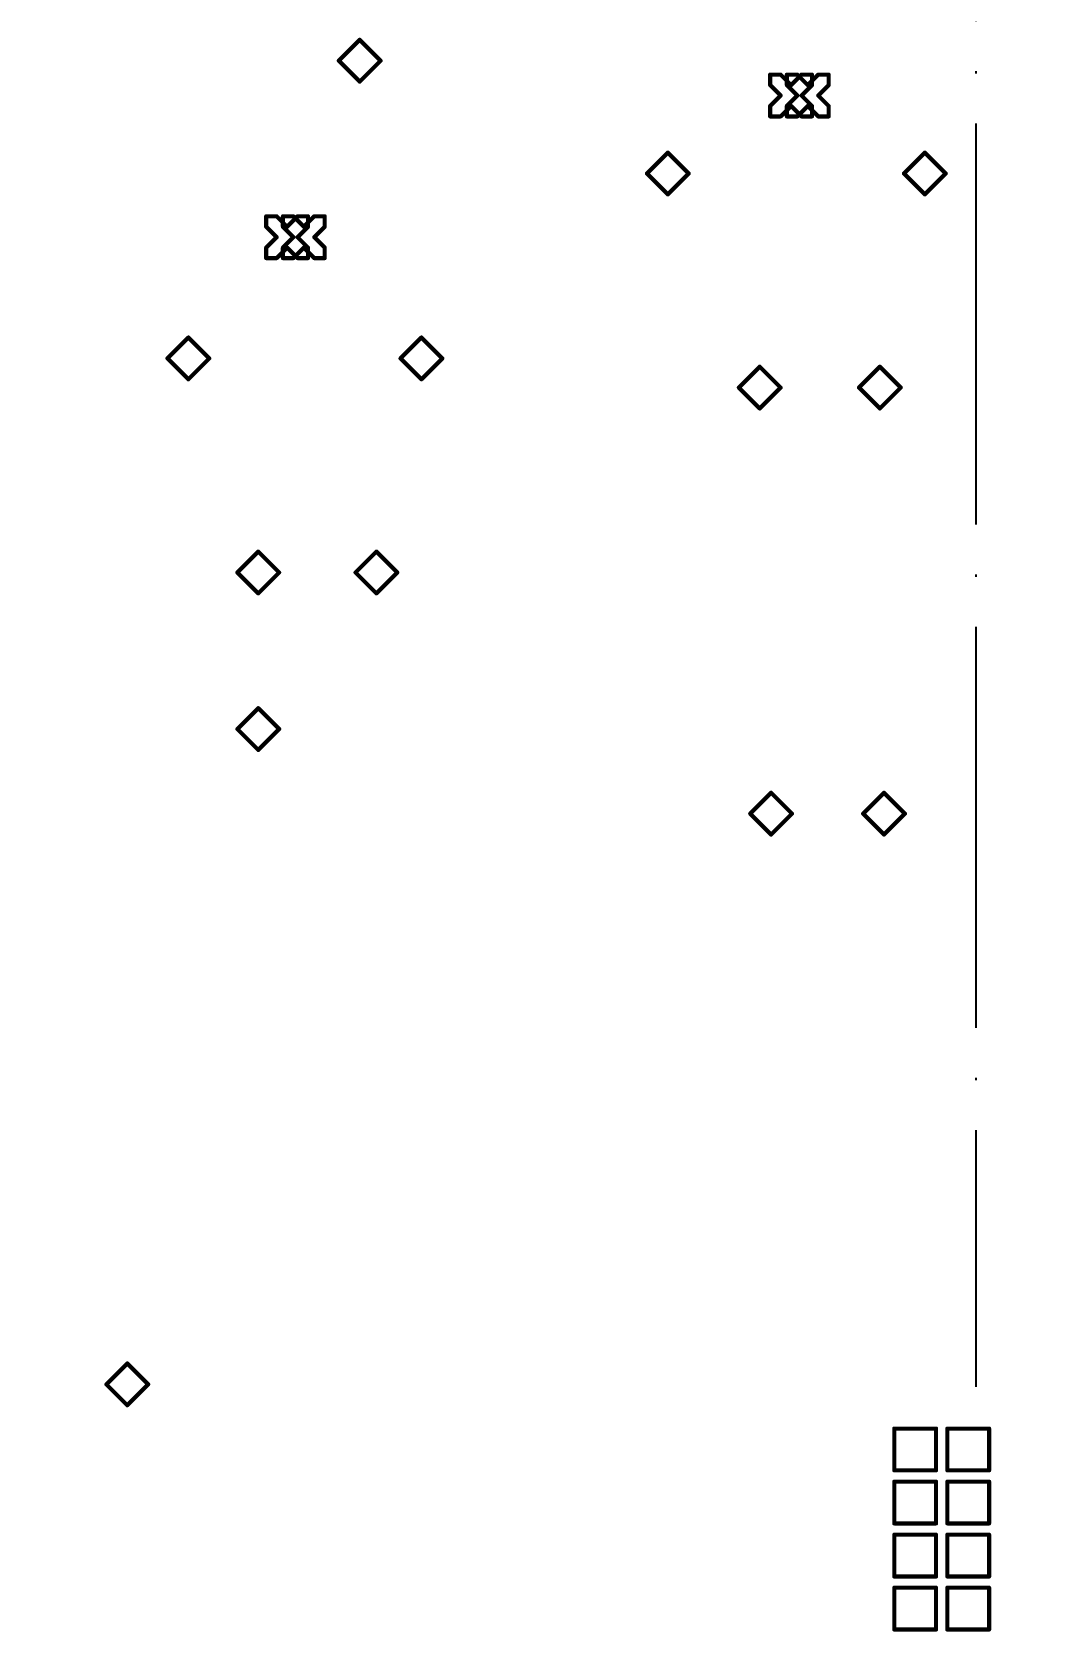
# Model space of a CAD drawing. Header units: millimetres. Extents: x -55 to 2039, y 0 to 512.
# Drawn here: x 189.1 to 237.4, y 245.8 to 322.4 of the extents above; entities that cross this region are included whole.
import ezdxf
from ezdxf import colors
from ezdxf.entities.mleader import LeaderData, LeaderLine
from ezdxf.enums import TextEntityAlignment as Align
from ezdxf.math import Vec2, Vec3

# ---------------------------------------------------------------- set-up
doc = ezdxf.new("R2010")
doc.units = ezdxf.units.MM
doc.linetypes.add('ACAD_ISO04W100', pattern=[30, 24, -3, 0, -3])
doc.linetypes.add('Сплошная', pattern=[0])
for name, color, linetype in [('Drill Drawing', 1, 'Continuous'), ('Виды', 30, 'Continuous'), ('Размеры', 121, 'Continuous')]:
    doc.layers.add(name, color=color, linetype=linetype)
doc.layers.add('текст', color=2, linetype='Continuous', lineweight=30)
doc.styles.add('GOST TYPE B', font='', dxfattribs={"height": 3.5})
doc.styles.get('GOST TYPE B').set_extended_font_data('GOST type B')

# ---------------------------------------------------------------- blocks, each defined once
blk = doc.blocks.new('Шероховатость')
at = {"lineweight": 50, "transparency": 16777216}
for p, q in [((-32.506, -11.445), (-28.785, -5)), ((-28.785, -5), (-5, -5)), ((-10.278, -11.581), (-7.16, -6.181)), ((-34.366, -8.223), (-32.506, -11.445)), ((-11.836, -8.881), (-10.278, -11.581))]:
    blk.add_line(p, q, dxfattribs=at)
at = {"layer": 'текст', "linetype": 'Continuous', "lineweight": 25, "transparency": 16777216, "insert": (-29.093, -6.142), "char_height": 5, "attachment_point": 1, "style": 'GOST TYPE B'}
blk.add_mtext_dynamic_manual_height_columns('Ra6,3{\\fGOST Type AU|b1|i0|c204|p2;(   )}', width=25.94731, gutter_width=17.5, heights=[0], dxfattribs=at)
blk = doc.blocks.new('_DotSmall')
at = {"color": 0, "linetype": 'ByBlock', "lineweight": 60, "const_width": 0.5}
blk.add_lwpolyline([(-0.0625, 0, 1), (0.0625, 0, 1)], format="xyb", close=True, dxfattribs=at)
blk = doc.blocks.new('Вид с →')
at = {"linetype": 'Continuous', "lineweight": 25, "transparency": 16777216}
for q in [(28.03, 4.046), (30.858, 4.046)]:
    blk.add_line((29.444, 2.632), q, dxfattribs=at)
blk.add_circle((32.944, 2.632), 3.5, dxfattribs=at)
blk.add_circle((32.944, 2.632), 3.5, dxfattribs=at)
at = {"linetype": 'Continuous', "lineweight": 50, "transparency": 16777216, "style": 'GOST TYPE B'}
blk.add_attdef('ВИД(_:_)', text='', height=7, dxfattribs=at).set_placement((27.226, 3.5), align=Align.MIDDLE_RIGHT)

msp = doc.modelspace()

# ---------------------------------------------------------------- linework, layer by layer
at = {"layer": 'Drill Drawing'}
for points in [[(203.7556, 321.0465, 0.2, 0.2, 0), (204.7556, 322.0465, 0.2, 0.2, 0)], [(204.7556, 322.0465, 0.2, 0.2, 0), (205.7556, 321.0465, 0.2, 0.2, 0)], [(203.7556, 321.0465, 0.2, 0.2, 0), (204.7556, 320.0465, 0.2, 0.2, 0)], [(204.7556, 320.0465, 0.2, 0.2, 0), (205.7556, 321.0465, 0.2, 0.2, 0)], [(224.4056, 319.8796, 0.2, 0.2, 0), (224.4056, 320.3796, 0.2, 0.2, 0)], [(224.4056, 320.3796, 0.2, 0.2, 0), (224.9056, 320.3796, 0.2, 0.2, 0)], [(224.9056, 320.3796, 0.2, 0.2, 0), (225.4056, 319.8796, 0.2, 0.2, 0)], [(225.2056, 319.8796, 0.2, 0.2, 0), (225.2056, 320.3796, 0.2, 0.2, 0)], [(225.2056, 320.3796, 0.2, 0.2, 0), (225.7056, 320.3796, 0.2, 0.2, 0)], [(225.4056, 319.8796, 0.2, 0.2, 0), (225.9056, 320.3796, 0.2, 0.2, 0)], [(225.7056, 320.3796, 0.2, 0.2, 0), (226.2056, 319.8796, 0.2, 0.2, 0)], [(225.9056, 320.3796, 0.2, 0.2, 0), (226.4056, 320.3796, 0.2, 0.2, 0)], [(226.2056, 319.8796, 0.2, 0.2, 0), (226.7056, 320.3796, 0.2, 0.2, 0)], [(226.4056, 319.8796, 0.2, 0.2, 0), (226.4056, 320.3796, 0.2, 0.2, 0)], [(226.7056, 320.3796, 0.2, 0.2, 0), (227.2056, 320.3796, 0.2, 0.2, 0)], [(227.2056, 319.8796, 0.2, 0.2, 0), (227.2056, 320.3796, 0.2, 0.2, 0)], [(224.4056, 319.8796, 0.2, 0.2, 0), (224.9056, 319.3796, 0.2, 0.2, 0)], [(224.4056, 318.8796, 0.2, 0.2, 0), (224.9056, 319.3796, 0.2, 0.2, 0)], [(225.2056, 319.8796, 0.2, 0.2, 0), (225.7056, 319.3796, 0.2, 0.2, 0)], [(225.2056, 318.8796, 0.2, 0.2, 0), (225.7056, 319.3796, 0.2, 0.2, 0)], [(225.9056, 319.3796, 0.2, 0.2, 0), (226.4056, 319.8796, 0.2, 0.2, 0)], [(225.9056, 319.3796, 0.2, 0.2, 0), (226.4056, 318.8796, 0.2, 0.2, 0)], [(226.7056, 319.3796, 0.2, 0.2, 0), (227.2056, 319.8796, 0.2, 0.2, 0)], [(226.7056, 319.3796, 0.2, 0.2, 0), (227.2056, 318.8796, 0.2, 0.2, 0)], [(224.4056, 318.3796, 0.2, 0.2, 0), (224.4056, 318.8796, 0.2, 0.2, 0)], [(224.9056, 318.3796, 0.2, 0.2, 0), (225.4056, 318.8796, 0.2, 0.2, 0)], [(225.2056, 318.3796, 0.2, 0.2, 0), (225.2056, 318.8796, 0.2, 0.2, 0)], [(225.4056, 318.8796, 0.2, 0.2, 0), (225.9056, 318.3796, 0.2, 0.2, 0)], [(225.7056, 318.3796, 0.2, 0.2, 0), (226.2056, 318.8796, 0.2, 0.2, 0)], [(226.2056, 318.8796, 0.2, 0.2, 0), (226.7056, 318.3796, 0.2, 0.2, 0)], [(226.4056, 318.3796, 0.2, 0.2, 0), (226.4056, 318.8796, 0.2, 0.2, 0)], [(227.2056, 318.3796, 0.2, 0.2, 0), (227.2056, 318.8796, 0.2, 0.2, 0)], [(224.4056, 318.3796, 0.2, 0.2, 0), (224.9056, 318.3796, 0.2, 0.2, 0)], [(225.2056, 318.3796, 0.2, 0.2, 0), (225.7056, 318.3796, 0.2, 0.2, 0)], [(225.9056, 318.3796, 0.2, 0.2, 0), (226.4056, 318.3796, 0.2, 0.2, 0)], [(226.7056, 318.3796, 0.2, 0.2, 0), (227.2056, 318.3796, 0.2, 0.2, 0)], [(218.5056, 315.6465, 0.2, 0.2, 0), (219.5056, 316.6465, 0.2, 0.2, 0)], [(219.5056, 316.6465, 0.2, 0.2, 0), (220.5056, 315.6465, 0.2, 0.2, 0)], [(230.8106, 315.6465, 0.2, 0.2, 0), (231.8106, 316.6465, 0.2, 0.2, 0)], [(231.8106, 316.6465, 0.2, 0.2, 0), (232.8106, 315.6465, 0.2, 0.2, 0)], [(218.5056, 315.6465, 0.2, 0.2, 0), (219.5056, 314.6465, 0.2, 0.2, 0)], [(219.5056, 314.6465, 0.2, 0.2, 0), (220.5056, 315.6465, 0.2, 0.2, 0)], [(230.8106, 315.6465, 0.2, 0.2, 0), (231.8106, 314.6465, 0.2, 0.2, 0)], [(231.8106, 314.6465, 0.2, 0.2, 0), (232.8106, 315.6465, 0.2, 0.2, 0)], [(200.2806, 313.0965, 0.2, 0.2, 0), (200.2806, 313.5965, 0.2, 0.2, 0)], [(200.2806, 313.5965, 0.2, 0.2, 0), (200.7806, 313.5965, 0.2, 0.2, 0)], [(200.7806, 313.5965, 0.2, 0.2, 0), (201.2806, 313.0965, 0.2, 0.2, 0)], [(201.0806, 313.0965, 0.2, 0.2, 0), (201.0806, 313.5965, 0.2, 0.2, 0)], [(201.0806, 313.5965, 0.2, 0.2, 0), (201.5806, 313.5965, 0.2, 0.2, 0)], [(201.2806, 313.0965, 0.2, 0.2, 0), (201.7806, 313.5965, 0.2, 0.2, 0)], [(201.5806, 313.5965, 0.2, 0.2, 0), (202.0806, 313.0965, 0.2, 0.2, 0)], [(201.7806, 313.5965, 0.2, 0.2, 0), (202.2806, 313.5965, 0.2, 0.2, 0)], [(202.0806, 313.0965, 0.2, 0.2, 0), (202.5806, 313.5965, 0.2, 0.2, 0)], [(202.2806, 313.0965, 0.2, 0.2, 0), (202.2806, 313.5965, 0.2, 0.2, 0)], [(202.5806, 313.5965, 0.2, 0.2, 0), (203.0806, 313.5965, 0.2, 0.2, 0)], [(203.0806, 313.0965, 0.2, 0.2, 0), (203.0806, 313.5965, 0.2, 0.2, 0)], [(200.2806, 313.0965, 0.2, 0.2, 0), (200.7806, 312.5965, 0.2, 0.2, 0)], [(200.2806, 312.0965, 0.2, 0.2, 0), (200.7806, 312.5965, 0.2, 0.2, 0)], [(201.0806, 313.0965, 0.2, 0.2, 0), (201.5806, 312.5965, 0.2, 0.2, 0)], [(201.0806, 312.0965, 0.2, 0.2, 0), (201.5806, 312.5965, 0.2, 0.2, 0)], [(201.7806, 312.5965, 0.2, 0.2, 0), (202.2806, 313.0965, 0.2, 0.2, 0)], [(201.7806, 312.5965, 0.2, 0.2, 0), (202.2806, 312.0965, 0.2, 0.2, 0)], [(202.5806, 312.5965, 0.2, 0.2, 0), (203.0806, 313.0965, 0.2, 0.2, 0)], [(202.5806, 312.5965, 0.2, 0.2, 0), (203.0806, 312.0965, 0.2, 0.2, 0)], [(200.2806, 311.5965, 0.2, 0.2, 0), (200.2806, 312.0965, 0.2, 0.2, 0)], [(200.7806, 311.5965, 0.2, 0.2, 0), (201.2806, 312.0965, 0.2, 0.2, 0)], [(201.0806, 311.5965, 0.2, 0.2, 0), (201.0806, 312.0965, 0.2, 0.2, 0)], [(201.2806, 312.0965, 0.2, 0.2, 0), (201.7806, 311.5965, 0.2, 0.2, 0)], [(201.5806, 311.5965, 0.2, 0.2, 0), (202.0806, 312.0965, 0.2, 0.2, 0)], [(202.0806, 312.0965, 0.2, 0.2, 0), (202.5806, 311.5965, 0.2, 0.2, 0)], [(202.2806, 311.5965, 0.2, 0.2, 0), (202.2806, 312.0965, 0.2, 0.2, 0)], [(203.0806, 311.5965, 0.2, 0.2, 0), (203.0806, 312.0965, 0.2, 0.2, 0)], [(200.2806, 311.5965, 0.2, 0.2, 0), (200.7806, 311.5965, 0.2, 0.2, 0)], [(201.0806, 311.5965, 0.2, 0.2, 0), (201.5806, 311.5965, 0.2, 0.2, 0)], [(201.7806, 311.5965, 0.2, 0.2, 0), (202.2806, 311.5965, 0.2, 0.2, 0)], [(202.5806, 311.5965, 0.2, 0.2, 0), (203.0806, 311.5965, 0.2, 0.2, 0)], [(195.5556, 306.7935, 0.2, 0.2, 0), (196.5556, 307.7935, 0.2, 0.2, 0)], [(196.5556, 307.7935, 0.2, 0.2, 0), (197.5556, 306.7935, 0.2, 0.2, 0)], [(206.7106, 306.7935, 0.2, 0.2, 0), (207.7106, 307.7935, 0.2, 0.2, 0)], [(207.7106, 307.7935, 0.2, 0.2, 0), (208.7106, 306.7935, 0.2, 0.2, 0)], [(195.5556, 306.7935, 0.2, 0.2, 0), (196.5556, 305.7935, 0.2, 0.2, 0)], [(196.5556, 305.7935, 0.2, 0.2, 0), (197.5556, 306.7935, 0.2, 0.2, 0)], [(206.7106, 306.7935, 0.2, 0.2, 0), (207.7106, 305.7935, 0.2, 0.2, 0)], [(207.7106, 305.7935, 0.2, 0.2, 0), (208.7106, 306.7935, 0.2, 0.2, 0)], [(222.9056, 305.3965, 0.2, 0.2, 0), (223.9056, 306.3965, 0.2, 0.2, 0)], [(223.9056, 306.3965, 0.2, 0.2, 0), (224.9056, 305.3965, 0.2, 0.2, 0)], [(228.6556, 305.3965, 0.2, 0.2, 0), (229.6556, 306.3965, 0.2, 0.2, 0)], [(229.6556, 306.3965, 0.2, 0.2, 0), (230.6556, 305.3965, 0.2, 0.2, 0)], [(222.9056, 305.3965, 0.2, 0.2, 0), (223.9056, 304.3965, 0.2, 0.2, 0)], [(223.9056, 304.3965, 0.2, 0.2, 0), (224.9056, 305.3965, 0.2, 0.2, 0)], [(228.6556, 305.3965, 0.2, 0.2, 0), (229.6556, 304.3965, 0.2, 0.2, 0)], [(229.6556, 304.3965, 0.2, 0.2, 0), (230.6556, 305.3965, 0.2, 0.2, 0)], [(198.9006, 296.544, 0.2, 0.2, 0), (199.9006, 297.544, 0.2, 0.2, 0)], [(199.9006, 297.544, 0.2, 0.2, 0), (200.9006, 296.544, 0.2, 0.2, 0)], [(204.5556, 296.544, 0.2, 0.2, 0), (205.5556, 297.544, 0.2, 0.2, 0)], [(205.5556, 297.544, 0.2, 0.2, 0), (206.5556, 296.544, 0.2, 0.2, 0)], [(198.9006, 296.544, 0.2, 0.2, 0), (199.9006, 295.544, 0.2, 0.2, 0)], [(199.9006, 295.544, 0.2, 0.2, 0), (200.9006, 296.544, 0.2, 0.2, 0)], [(204.5556, 296.544, 0.2, 0.2, 0), (205.5556, 295.544, 0.2, 0.2, 0)], [(205.5556, 295.544, 0.2, 0.2, 0), (206.5556, 296.544, 0.2, 0.2, 0)], [(198.9006, 289.0465, 0.2, 0.2, 0), (199.9006, 290.0465, 0.2, 0.2, 0)], [(199.9006, 290.0465, 0.2, 0.2, 0), (200.9006, 289.0465, 0.2, 0.2, 0)], [(198.9006, 289.0465, 0.2, 0.2, 0), (199.9006, 288.0465, 0.2, 0.2, 0)], [(199.9006, 288.0465, 0.2, 0.2, 0), (200.9006, 289.0465, 0.2, 0.2, 0)], [(223.4506, 284.9965, 0.2, 0.2, 0), (224.4506, 285.9965, 0.2, 0.2, 0)], [(224.4506, 285.9965, 0.2, 0.2, 0), (225.4506, 284.9965, 0.2, 0.2, 0)], [(228.8556, 284.9965, 0.2, 0.2, 0), (229.8556, 285.9965, 0.2, 0.2, 0)], [(229.8556, 285.9965, 0.2, 0.2, 0), (230.8556, 284.9965, 0.2, 0.2, 0)], [(223.4506, 284.9965, 0.2, 0.2, 0), (224.4506, 283.9965, 0.2, 0.2, 0)], [(224.4506, 283.9965, 0.2, 0.2, 0), (225.4506, 284.9965, 0.2, 0.2, 0)], [(228.8556, 284.9965, 0.2, 0.2, 0), (229.8556, 283.9965, 0.2, 0.2, 0)], [(229.8556, 283.9965, 0.2, 0.2, 0), (230.8556, 284.9965, 0.2, 0.2, 0)], [(192.6306, 257.6715, 0.2, 0.2, 0), (193.6306, 258.6715, 0.2, 0.2, 0)], [(193.6306, 258.6715, 0.2, 0.2, 0), (194.6306, 257.6715, 0.2, 0.2, 0)], [(192.6306, 257.6715, 0.2, 0.2, 0), (193.6306, 256.6715, 0.2, 0.2, 0)], [(193.6306, 256.6715, 0.2, 0.2, 0), (194.6306, 257.6715, 0.2, 0.2, 0)], [(230.3456, 255.5545, 0.2, 0.2, 0), (232.3456, 255.5545, 0.2, 0.2, 0)], [(230.3456, 253.5545, 0.2, 0.2, 0), (230.3456, 255.5545, 0.2, 0.2, 0)], [(232.3456, 253.5545, 0.2, 0.2, 0), (232.3456, 255.5545, 0.2, 0.2, 0)], [(232.8856, 255.5545, 0.2, 0.2, 0), (234.8856, 255.5545, 0.2, 0.2, 0)], [(232.8856, 253.5545, 0.2, 0.2, 0), (232.8856, 255.5545, 0.2, 0.2, 0)], [(234.8856, 253.5545, 0.2, 0.2, 0), (234.8856, 255.5545, 0.2, 0.2, 0)], [(230.3456, 253.5545, 0.2, 0.2, 0), (232.3456, 253.5545, 0.2, 0.2, 0)], [(232.8856, 253.5545, 0.2, 0.2, 0), (234.8856, 253.5545, 0.2, 0.2, 0)], [(230.3456, 253.0145, 0.2, 0.2, 0), (232.3456, 253.0145, 0.2, 0.2, 0)], [(230.3456, 251.0145, 0.2, 0.2, 0), (230.3456, 253.0145, 0.2, 0.2, 0)], [(232.3456, 251.0145, 0.2, 0.2, 0), (232.3456, 253.0145, 0.2, 0.2, 0)], [(232.8856, 253.0145, 0.2, 0.2, 0), (234.8856, 253.0145, 0.2, 0.2, 0)], [(232.8856, 251.0145, 0.2, 0.2, 0), (232.8856, 253.0145, 0.2, 0.2, 0)], [(234.8856, 251.0145, 0.2, 0.2, 0), (234.8856, 253.0145, 0.2, 0.2, 0)], [(230.3456, 251.0145, 0.2, 0.2, 0), (232.3456, 251.0145, 0.2, 0.2, 0)], [(230.3456, 250.4745, 0.2, 0.2, 0), (232.3456, 250.4745, 0.2, 0.2, 0)], [(230.3456, 248.4745, 0.2, 0.2, 0), (230.3456, 250.4745, 0.2, 0.2, 0)], [(232.3456, 248.4745, 0.2, 0.2, 0), (232.3456, 250.4745, 0.2, 0.2, 0)], [(232.8856, 251.0145, 0.2, 0.2, 0), (234.8856, 251.0145, 0.2, 0.2, 0)], [(232.8856, 250.4745, 0.2, 0.2, 0), (234.8856, 250.4745, 0.2, 0.2, 0)], [(232.8856, 248.4745, 0.2, 0.2, 0), (232.8856, 250.4745, 0.2, 0.2, 0)], [(234.8856, 248.4745, 0.2, 0.2, 0), (234.8856, 250.4745, 0.2, 0.2, 0)], [(230.3456, 248.4745, 0.2, 0.2, 0), (232.3456, 248.4745, 0.2, 0.2, 0)], [(232.8856, 248.4745, 0.2, 0.2, 0), (234.8856, 248.4745, 0.2, 0.2, 0)], [(230.3456, 247.9345, 0.2, 0.2, 0), (232.3456, 247.9345, 0.2, 0.2, 0)], [(230.3456, 245.9345, 0.2, 0.2, 0), (230.3456, 247.9345, 0.2, 0.2, 0)], [(232.3456, 245.9345, 0.2, 0.2, 0), (232.3456, 247.9345, 0.2, 0.2, 0)], [(232.8856, 247.9345, 0.2, 0.2, 0), (234.8856, 247.9345, 0.2, 0.2, 0)], [(232.8856, 245.9345, 0.2, 0.2, 0), (232.8856, 247.9345, 0.2, 0.2, 0)], [(234.8856, 245.9345, 0.2, 0.2, 0), (234.8856, 247.9345, 0.2, 0.2, 0)], [(230.3456, 245.9345, 0.2, 0.2, 0), (232.3456, 245.9345, 0.2, 0.2, 0)], [(232.8856, 245.9345, 0.2, 0.2, 0), (234.8856, 245.9345, 0.2, 0.2, 0)]]:
    msp.add_lwpolyline(points, format="xyseb", dxfattribs=at)
for points in [[(204.7056, 322.0465, 0.1, 0.1, 1), (204.8056, 322.0465, 0.1, 0.1, 1)], [(204.7056, 322.0465, 0.1, 0.1, 1), (204.8056, 322.0465, 0.1, 0.1, 1)], [(203.7056, 321.0465, 0.1, 0.1, 1), (203.8056, 321.0465, 0.1, 0.1, 1)], [(203.7056, 321.0465, 0.1, 0.1, 1), (203.8056, 321.0465, 0.1, 0.1, 1)], [(205.7056, 321.0465, 0.1, 0.1, 1), (205.8056, 321.0465, 0.1, 0.1, 1)], [(205.7056, 321.0465, 0.1, 0.1, 1), (205.8056, 321.0465, 0.1, 0.1, 1)], [(224.3556, 320.3796, 0.1, 0.1, 1), (224.4556, 320.3796, 0.1, 0.1, 1)], [(224.3556, 320.3796, 0.1, 0.1, 1), (224.4556, 320.3796, 0.1, 0.1, 1)], [(224.8556, 320.3796, 0.1, 0.1, 1), (224.9556, 320.3796, 0.1, 0.1, 1)], [(224.8556, 320.3796, 0.1, 0.1, 1), (224.9556, 320.3796, 0.1, 0.1, 1)], [(225.1556, 320.3796, 0.1, 0.1, 1), (225.2556, 320.3796, 0.1, 0.1, 1)], [(225.1556, 320.3796, 0.1, 0.1, 1), (225.2556, 320.3796, 0.1, 0.1, 1)], [(225.6556, 320.3796, 0.1, 0.1, 1), (225.7556, 320.3796, 0.1, 0.1, 1)], [(225.6556, 320.3796, 0.1, 0.1, 1), (225.7556, 320.3796, 0.1, 0.1, 1)], [(225.8556, 320.3796, 0.1, 0.1, 1), (225.9556, 320.3796, 0.1, 0.1, 1)], [(225.8556, 320.3796, 0.1, 0.1, 1), (225.9556, 320.3796, 0.1, 0.1, 1)], [(226.3556, 320.3796, 0.1, 0.1, 1), (226.4556, 320.3796, 0.1, 0.1, 1)], [(226.3556, 320.3796, 0.1, 0.1, 1), (226.4556, 320.3796, 0.1, 0.1, 1)], [(226.6556, 320.3796, 0.1, 0.1, 1), (226.7556, 320.3796, 0.1, 0.1, 1)], [(226.6556, 320.3796, 0.1, 0.1, 1), (226.7556, 320.3796, 0.1, 0.1, 1)], [(227.1556, 320.3796, 0.1, 0.1, 1), (227.2556, 320.3796, 0.1, 0.1, 1)], [(227.1556, 320.3796, 0.1, 0.1, 1), (227.2556, 320.3796, 0.1, 0.1, 1)], [(204.7056, 320.0465, 0.1, 0.1, 1), (204.8056, 320.0465, 0.1, 0.1, 1)], [(204.7056, 320.0465, 0.1, 0.1, 1), (204.8056, 320.0465, 0.1, 0.1, 1)], [(224.3556, 319.8796, 0.1, 0.1, 1), (224.4556, 319.8796, 0.1, 0.1, 1)], [(224.3556, 319.8796, 0.1, 0.1, 1), (224.4556, 319.8796, 0.1, 0.1, 1)], [(224.8556, 319.3796, 0.1, 0.1, 1), (224.9556, 319.3796, 0.1, 0.1, 1)], [(224.8556, 319.3796, 0.1, 0.1, 1), (224.9556, 319.3796, 0.1, 0.1, 1)], [(225.1556, 319.8796, 0.1, 0.1, 1), (225.2556, 319.8796, 0.1, 0.1, 1)], [(225.1556, 319.8796, 0.1, 0.1, 1), (225.2556, 319.8796, 0.1, 0.1, 1)], [(225.3556, 319.8796, 0.1, 0.1, 1), (225.4556, 319.8796, 0.1, 0.1, 1)], [(225.3556, 319.8796, 0.1, 0.1, 1), (225.4556, 319.8796, 0.1, 0.1, 1)], [(225.6556, 319.3796, 0.1, 0.1, 1), (225.7556, 319.3796, 0.1, 0.1, 1)], [(225.6556, 319.3796, 0.1, 0.1, 1), (225.7556, 319.3796, 0.1, 0.1, 1)], [(225.8556, 319.3796, 0.1, 0.1, 1), (225.9556, 319.3796, 0.1, 0.1, 1)], [(225.8556, 319.3796, 0.1, 0.1, 1), (225.9556, 319.3796, 0.1, 0.1, 1)], [(226.1556, 319.8796, 0.1, 0.1, 1), (226.2556, 319.8796, 0.1, 0.1, 1)], [(226.1556, 319.8796, 0.1, 0.1, 1), (226.2556, 319.8796, 0.1, 0.1, 1)], [(226.3556, 319.8796, 0.1, 0.1, 1), (226.4556, 319.8796, 0.1, 0.1, 1)], [(226.3556, 319.8796, 0.1, 0.1, 1), (226.4556, 319.8796, 0.1, 0.1, 1)], [(226.6556, 319.3796, 0.1, 0.1, 1), (226.7556, 319.3796, 0.1, 0.1, 1)], [(226.6556, 319.3796, 0.1, 0.1, 1), (226.7556, 319.3796, 0.1, 0.1, 1)], [(227.1556, 319.8796, 0.1, 0.1, 1), (227.2556, 319.8796, 0.1, 0.1, 1)], [(227.1556, 319.8796, 0.1, 0.1, 1), (227.2556, 319.8796, 0.1, 0.1, 1)], [(224.3556, 318.8796, 0.1, 0.1, 1), (224.4556, 318.8796, 0.1, 0.1, 1)], [(224.3556, 318.8796, 0.1, 0.1, 1), (224.4556, 318.8796, 0.1, 0.1, 1)], [(225.1556, 318.8796, 0.1, 0.1, 1), (225.2556, 318.8796, 0.1, 0.1, 1)], [(225.1556, 318.8796, 0.1, 0.1, 1), (225.2556, 318.8796, 0.1, 0.1, 1)], [(225.3556, 318.8796, 0.1, 0.1, 1), (225.4556, 318.8796, 0.1, 0.1, 1)], [(225.3556, 318.8796, 0.1, 0.1, 1), (225.4556, 318.8796, 0.1, 0.1, 1)], [(226.1556, 318.8796, 0.1, 0.1, 1), (226.2556, 318.8796, 0.1, 0.1, 1)], [(226.1556, 318.8796, 0.1, 0.1, 1), (226.2556, 318.8796, 0.1, 0.1, 1)], [(226.3556, 318.8796, 0.1, 0.1, 1), (226.4556, 318.8796, 0.1, 0.1, 1)], [(226.3556, 318.8796, 0.1, 0.1, 1), (226.4556, 318.8796, 0.1, 0.1, 1)], [(227.1556, 318.8796, 0.1, 0.1, 1), (227.2556, 318.8796, 0.1, 0.1, 1)], [(227.1556, 318.8796, 0.1, 0.1, 1), (227.2556, 318.8796, 0.1, 0.1, 1)], [(224.3556, 318.3796, 0.1, 0.1, 1), (224.4556, 318.3796, 0.1, 0.1, 1)], [(224.3556, 318.3796, 0.1, 0.1, 1), (224.4556, 318.3796, 0.1, 0.1, 1)], [(224.8556, 318.3796, 0.1, 0.1, 1), (224.9556, 318.3796, 0.1, 0.1, 1)], [(224.8556, 318.3796, 0.1, 0.1, 1), (224.9556, 318.3796, 0.1, 0.1, 1)], [(225.1556, 318.3796, 0.1, 0.1, 1), (225.2556, 318.3796, 0.1, 0.1, 1)], [(225.1556, 318.3796, 0.1, 0.1, 1), (225.2556, 318.3796, 0.1, 0.1, 1)], [(225.6556, 318.3796, 0.1, 0.1, 1), (225.7556, 318.3796, 0.1, 0.1, 1)], [(225.6556, 318.3796, 0.1, 0.1, 1), (225.7556, 318.3796, 0.1, 0.1, 1)], [(225.8556, 318.3796, 0.1, 0.1, 1), (225.9556, 318.3796, 0.1, 0.1, 1)], [(225.8556, 318.3796, 0.1, 0.1, 1), (225.9556, 318.3796, 0.1, 0.1, 1)], [(226.3556, 318.3796, 0.1, 0.1, 1), (226.4556, 318.3796, 0.1, 0.1, 1)], [(226.3556, 318.3796, 0.1, 0.1, 1), (226.4556, 318.3796, 0.1, 0.1, 1)], [(226.6556, 318.3796, 0.1, 0.1, 1), (226.7556, 318.3796, 0.1, 0.1, 1)], [(226.6556, 318.3796, 0.1, 0.1, 1), (226.7556, 318.3796, 0.1, 0.1, 1)], [(227.1556, 318.3796, 0.1, 0.1, 1), (227.2556, 318.3796, 0.1, 0.1, 1)], [(227.1556, 318.3796, 0.1, 0.1, 1), (227.2556, 318.3796, 0.1, 0.1, 1)], [(219.4556, 316.6465, 0.1, 0.1, 1), (219.5556, 316.6465, 0.1, 0.1, 1)], [(219.4556, 316.6465, 0.1, 0.1, 1), (219.5556, 316.6465, 0.1, 0.1, 1)], [(231.7606, 316.6465, 0.1, 0.1, 1), (231.8606, 316.6465, 0.1, 0.1, 1)], [(231.7606, 316.6465, 0.1, 0.1, 1), (231.8606, 316.6465, 0.1, 0.1, 1)], [(218.4556, 315.6465, 0.1, 0.1, 1), (218.5556, 315.6465, 0.1, 0.1, 1)], [(218.4556, 315.6465, 0.1, 0.1, 1), (218.5556, 315.6465, 0.1, 0.1, 1)], [(220.4556, 315.6465, 0.1, 0.1, 1), (220.5556, 315.6465, 0.1, 0.1, 1)], [(220.4556, 315.6465, 0.1, 0.1, 1), (220.5556, 315.6465, 0.1, 0.1, 1)], [(230.7606, 315.6465, 0.1, 0.1, 1), (230.8606, 315.6465, 0.1, 0.1, 1)], [(230.7606, 315.6465, 0.1, 0.1, 1), (230.8606, 315.6465, 0.1, 0.1, 1)], [(232.7606, 315.6465, 0.1, 0.1, 1), (232.8606, 315.6465, 0.1, 0.1, 1)], [(232.7606, 315.6465, 0.1, 0.1, 1), (232.8606, 315.6465, 0.1, 0.1, 1)], [(219.4556, 314.6465, 0.1, 0.1, 1), (219.5556, 314.6465, 0.1, 0.1, 1)], [(219.4556, 314.6465, 0.1, 0.1, 1), (219.5556, 314.6465, 0.1, 0.1, 1)], [(231.7606, 314.6465, 0.1, 0.1, 1), (231.8606, 314.6465, 0.1, 0.1, 1)], [(231.7606, 314.6465, 0.1, 0.1, 1), (231.8606, 314.6465, 0.1, 0.1, 1)], [(200.2306, 313.5965, 0.1, 0.1, 1), (200.3306, 313.5965, 0.1, 0.1, 1)], [(200.2306, 313.5965, 0.1, 0.1, 1), (200.3306, 313.5965, 0.1, 0.1, 1)], [(200.7306, 313.5965, 0.1, 0.1, 1), (200.8306, 313.5965, 0.1, 0.1, 1)], [(200.7306, 313.5965, 0.1, 0.1, 1), (200.8306, 313.5965, 0.1, 0.1, 1)], [(201.0306, 313.5965, 0.1, 0.1, 1), (201.1306, 313.5965, 0.1, 0.1, 1)], [(201.0306, 313.5965, 0.1, 0.1, 1), (201.1306, 313.5965, 0.1, 0.1, 1)], [(201.5306, 313.5965, 0.1, 0.1, 1), (201.6306, 313.5965, 0.1, 0.1, 1)], [(201.5306, 313.5965, 0.1, 0.1, 1), (201.6306, 313.5965, 0.1, 0.1, 1)], [(201.7306, 313.5965, 0.1, 0.1, 1), (201.8306, 313.5965, 0.1, 0.1, 1)], [(201.7306, 313.5965, 0.1, 0.1, 1), (201.8306, 313.5965, 0.1, 0.1, 1)], [(202.2306, 313.5965, 0.1, 0.1, 1), (202.3306, 313.5965, 0.1, 0.1, 1)], [(202.2306, 313.5965, 0.1, 0.1, 1), (202.3306, 313.5965, 0.1, 0.1, 1)], [(202.5306, 313.5965, 0.1, 0.1, 1), (202.6306, 313.5965, 0.1, 0.1, 1)], [(202.5306, 313.5965, 0.1, 0.1, 1), (202.6306, 313.5965, 0.1, 0.1, 1)], [(203.0306, 313.5965, 0.1, 0.1, 1), (203.1306, 313.5965, 0.1, 0.1, 1)], [(203.0306, 313.5965, 0.1, 0.1, 1), (203.1306, 313.5965, 0.1, 0.1, 1)], [(200.2306, 313.0965, 0.1, 0.1, 1), (200.3306, 313.0965, 0.1, 0.1, 1)], [(200.2306, 313.0965, 0.1, 0.1, 1), (200.3306, 313.0965, 0.1, 0.1, 1)], [(200.7306, 312.5965, 0.1, 0.1, 1), (200.8306, 312.5965, 0.1, 0.1, 1)], [(200.7306, 312.5965, 0.1, 0.1, 1), (200.8306, 312.5965, 0.1, 0.1, 1)], [(201.0306, 313.0965, 0.1, 0.1, 1), (201.1306, 313.0965, 0.1, 0.1, 1)], [(201.0306, 313.0965, 0.1, 0.1, 1), (201.1306, 313.0965, 0.1, 0.1, 1)], [(201.2306, 313.0965, 0.1, 0.1, 1), (201.3306, 313.0965, 0.1, 0.1, 1)], [(201.2306, 313.0965, 0.1, 0.1, 1), (201.3306, 313.0965, 0.1, 0.1, 1)], [(201.5306, 312.5965, 0.1, 0.1, 1), (201.6306, 312.5965, 0.1, 0.1, 1)], [(201.5306, 312.5965, 0.1, 0.1, 1), (201.6306, 312.5965, 0.1, 0.1, 1)], [(201.7306, 312.5965, 0.1, 0.1, 1), (201.8306, 312.5965, 0.1, 0.1, 1)], [(201.7306, 312.5965, 0.1, 0.1, 1), (201.8306, 312.5965, 0.1, 0.1, 1)], [(202.0306, 313.0965, 0.1, 0.1, 1), (202.1306, 313.0965, 0.1, 0.1, 1)], [(202.0306, 313.0965, 0.1, 0.1, 1), (202.1306, 313.0965, 0.1, 0.1, 1)], [(202.2306, 313.0965, 0.1, 0.1, 1), (202.3306, 313.0965, 0.1, 0.1, 1)], [(202.2306, 313.0965, 0.1, 0.1, 1), (202.3306, 313.0965, 0.1, 0.1, 1)], [(202.5306, 312.5965, 0.1, 0.1, 1), (202.6306, 312.5965, 0.1, 0.1, 1)], [(202.5306, 312.5965, 0.1, 0.1, 1), (202.6306, 312.5965, 0.1, 0.1, 1)], [(203.0306, 313.0965, 0.1, 0.1, 1), (203.1306, 313.0965, 0.1, 0.1, 1)], [(203.0306, 313.0965, 0.1, 0.1, 1), (203.1306, 313.0965, 0.1, 0.1, 1)], [(200.2306, 312.0965, 0.1, 0.1, 1), (200.3306, 312.0965, 0.1, 0.1, 1)], [(200.2306, 312.0965, 0.1, 0.1, 1), (200.3306, 312.0965, 0.1, 0.1, 1)], [(201.0306, 312.0965, 0.1, 0.1, 1), (201.1306, 312.0965, 0.1, 0.1, 1)], [(201.0306, 312.0965, 0.1, 0.1, 1), (201.1306, 312.0965, 0.1, 0.1, 1)], [(201.2306, 312.0965, 0.1, 0.1, 1), (201.3306, 312.0965, 0.1, 0.1, 1)], [(201.2306, 312.0965, 0.1, 0.1, 1), (201.3306, 312.0965, 0.1, 0.1, 1)], [(202.0306, 312.0965, 0.1, 0.1, 1), (202.1306, 312.0965, 0.1, 0.1, 1)], [(202.0306, 312.0965, 0.1, 0.1, 1), (202.1306, 312.0965, 0.1, 0.1, 1)], [(202.2306, 312.0965, 0.1, 0.1, 1), (202.3306, 312.0965, 0.1, 0.1, 1)], [(202.2306, 312.0965, 0.1, 0.1, 1), (202.3306, 312.0965, 0.1, 0.1, 1)], [(203.0306, 312.0965, 0.1, 0.1, 1), (203.1306, 312.0965, 0.1, 0.1, 1)], [(203.0306, 312.0965, 0.1, 0.1, 1), (203.1306, 312.0965, 0.1, 0.1, 1)], [(200.2306, 311.5965, 0.1, 0.1, 1), (200.3306, 311.5965, 0.1, 0.1, 1)], [(200.2306, 311.5965, 0.1, 0.1, 1), (200.3306, 311.5965, 0.1, 0.1, 1)], [(200.7306, 311.5965, 0.1, 0.1, 1), (200.8306, 311.5965, 0.1, 0.1, 1)], [(200.7306, 311.5965, 0.1, 0.1, 1), (200.8306, 311.5965, 0.1, 0.1, 1)], [(201.0306, 311.5965, 0.1, 0.1, 1), (201.1306, 311.5965, 0.1, 0.1, 1)], [(201.0306, 311.5965, 0.1, 0.1, 1), (201.1306, 311.5965, 0.1, 0.1, 1)], [(201.5306, 311.5965, 0.1, 0.1, 1), (201.6306, 311.5965, 0.1, 0.1, 1)], [(201.5306, 311.5965, 0.1, 0.1, 1), (201.6306, 311.5965, 0.1, 0.1, 1)], [(201.7306, 311.5965, 0.1, 0.1, 1), (201.8306, 311.5965, 0.1, 0.1, 1)], [(201.7306, 311.5965, 0.1, 0.1, 1), (201.8306, 311.5965, 0.1, 0.1, 1)], [(202.2306, 311.5965, 0.1, 0.1, 1), (202.3306, 311.5965, 0.1, 0.1, 1)], [(202.2306, 311.5965, 0.1, 0.1, 1), (202.3306, 311.5965, 0.1, 0.1, 1)], [(202.5306, 311.5965, 0.1, 0.1, 1), (202.6306, 311.5965, 0.1, 0.1, 1)], [(202.5306, 311.5965, 0.1, 0.1, 1), (202.6306, 311.5965, 0.1, 0.1, 1)], [(203.0306, 311.5965, 0.1, 0.1, 1), (203.1306, 311.5965, 0.1, 0.1, 1)], [(203.0306, 311.5965, 0.1, 0.1, 1), (203.1306, 311.5965, 0.1, 0.1, 1)], [(196.5056, 307.7935, 0.1, 0.1, 1), (196.6056, 307.7935, 0.1, 0.1, 1)], [(196.5056, 307.7935, 0.1, 0.1, 1), (196.6056, 307.7935, 0.1, 0.1, 1)], [(207.6606, 307.7935, 0.1, 0.1, 1), (207.7606, 307.7935, 0.1, 0.1, 1)], [(207.6606, 307.7935, 0.1, 0.1, 1), (207.7606, 307.7935, 0.1, 0.1, 1)], [(195.5056, 306.7935, 0.1, 0.1, 1), (195.6056, 306.7935, 0.1, 0.1, 1)], [(195.5056, 306.7935, 0.1, 0.1, 1), (195.6056, 306.7935, 0.1, 0.1, 1)], [(197.5056, 306.7935, 0.1, 0.1, 1), (197.6056, 306.7935, 0.1, 0.1, 1)], [(197.5056, 306.7935, 0.1, 0.1, 1), (197.6056, 306.7935, 0.1, 0.1, 1)], [(206.6606, 306.7935, 0.1, 0.1, 1), (206.7606, 306.7935, 0.1, 0.1, 1)], [(206.6606, 306.7935, 0.1, 0.1, 1), (206.7606, 306.7935, 0.1, 0.1, 1)], [(208.6606, 306.7935, 0.1, 0.1, 1), (208.7606, 306.7935, 0.1, 0.1, 1)], [(208.6606, 306.7935, 0.1, 0.1, 1), (208.7606, 306.7935, 0.1, 0.1, 1)], [(223.8556, 306.3965, 0.1, 0.1, 1), (223.9556, 306.3965, 0.1, 0.1, 1)], [(223.8556, 306.3965, 0.1, 0.1, 1), (223.9556, 306.3965, 0.1, 0.1, 1)], [(229.6056, 306.3965, 0.1, 0.1, 1), (229.7056, 306.3965, 0.1, 0.1, 1)], [(229.6056, 306.3965, 0.1, 0.1, 1), (229.7056, 306.3965, 0.1, 0.1, 1)], [(196.5056, 305.7935, 0.1, 0.1, 1), (196.6056, 305.7935, 0.1, 0.1, 1)], [(196.5056, 305.7935, 0.1, 0.1, 1), (196.6056, 305.7935, 0.1, 0.1, 1)], [(207.6606, 305.7935, 0.1, 0.1, 1), (207.7606, 305.7935, 0.1, 0.1, 1)], [(207.6606, 305.7935, 0.1, 0.1, 1), (207.7606, 305.7935, 0.1, 0.1, 1)], [(222.8556, 305.3965, 0.1, 0.1, 1), (222.9556, 305.3965, 0.1, 0.1, 1)], [(222.8556, 305.3965, 0.1, 0.1, 1), (222.9556, 305.3965, 0.1, 0.1, 1)], [(224.8556, 305.3965, 0.1, 0.1, 1), (224.9556, 305.3965, 0.1, 0.1, 1)], [(224.8556, 305.3965, 0.1, 0.1, 1), (224.9556, 305.3965, 0.1, 0.1, 1)], [(228.6056, 305.3965, 0.1, 0.1, 1), (228.7056, 305.3965, 0.1, 0.1, 1)], [(228.6056, 305.3965, 0.1, 0.1, 1), (228.7056, 305.3965, 0.1, 0.1, 1)], [(230.6056, 305.3965, 0.1, 0.1, 1), (230.7056, 305.3965, 0.1, 0.1, 1)], [(230.6056, 305.3965, 0.1, 0.1, 1), (230.7056, 305.3965, 0.1, 0.1, 1)], [(223.8556, 304.3965, 0.1, 0.1, 1), (223.9556, 304.3965, 0.1, 0.1, 1)], [(223.8556, 304.3965, 0.1, 0.1, 1), (223.9556, 304.3965, 0.1, 0.1, 1)], [(229.6056, 304.3965, 0.1, 0.1, 1), (229.7056, 304.3965, 0.1, 0.1, 1)], [(229.6056, 304.3965, 0.1, 0.1, 1), (229.7056, 304.3965, 0.1, 0.1, 1)], [(199.8506, 297.544, 0.1, 0.1, 1), (199.9506, 297.544, 0.1, 0.1, 1)], [(199.8506, 297.544, 0.1, 0.1, 1), (199.9506, 297.544, 0.1, 0.1, 1)], [(205.5056, 297.544, 0.1, 0.1, 1), (205.6056, 297.544, 0.1, 0.1, 1)], [(205.5056, 297.544, 0.1, 0.1, 1), (205.6056, 297.544, 0.1, 0.1, 1)], [(198.8506, 296.544, 0.1, 0.1, 1), (198.9506, 296.544, 0.1, 0.1, 1)], [(198.8506, 296.544, 0.1, 0.1, 1), (198.9506, 296.544, 0.1, 0.1, 1)], [(200.8506, 296.544, 0.1, 0.1, 1), (200.9506, 296.544, 0.1, 0.1, 1)], [(200.8506, 296.544, 0.1, 0.1, 1), (200.9506, 296.544, 0.1, 0.1, 1)], [(204.5056, 296.544, 0.1, 0.1, 1), (204.6056, 296.544, 0.1, 0.1, 1)], [(204.5056, 296.544, 0.1, 0.1, 1), (204.6056, 296.544, 0.1, 0.1, 1)], [(206.5056, 296.544, 0.1, 0.1, 1), (206.6056, 296.544, 0.1, 0.1, 1)], [(206.5056, 296.544, 0.1, 0.1, 1), (206.6056, 296.544, 0.1, 0.1, 1)], [(199.8506, 295.544, 0.1, 0.1, 1), (199.9506, 295.544, 0.1, 0.1, 1)], [(199.8506, 295.544, 0.1, 0.1, 1), (199.9506, 295.544, 0.1, 0.1, 1)], [(205.5056, 295.544, 0.1, 0.1, 1), (205.6056, 295.544, 0.1, 0.1, 1)], [(205.5056, 295.544, 0.1, 0.1, 1), (205.6056, 295.544, 0.1, 0.1, 1)], [(199.8506, 290.0465, 0.1, 0.1, 1), (199.9506, 290.0465, 0.1, 0.1, 1)], [(199.8506, 290.0465, 0.1, 0.1, 1), (199.9506, 290.0465, 0.1, 0.1, 1)], [(198.8506, 289.0465, 0.1, 0.1, 1), (198.9506, 289.0465, 0.1, 0.1, 1)], [(198.8506, 289.0465, 0.1, 0.1, 1), (198.9506, 289.0465, 0.1, 0.1, 1)], [(200.8506, 289.0465, 0.1, 0.1, 1), (200.9506, 289.0465, 0.1, 0.1, 1)], [(200.8506, 289.0465, 0.1, 0.1, 1), (200.9506, 289.0465, 0.1, 0.1, 1)], [(199.8506, 288.0465, 0.1, 0.1, 1), (199.9506, 288.0465, 0.1, 0.1, 1)], [(199.8506, 288.0465, 0.1, 0.1, 1), (199.9506, 288.0465, 0.1, 0.1, 1)], [(224.4006, 285.9965, 0.1, 0.1, 1), (224.5006, 285.9965, 0.1, 0.1, 1)], [(224.4006, 285.9965, 0.1, 0.1, 1), (224.5006, 285.9965, 0.1, 0.1, 1)], [(229.8056, 285.9965, 0.1, 0.1, 1), (229.9056, 285.9965, 0.1, 0.1, 1)], [(229.8056, 285.9965, 0.1, 0.1, 1), (229.9056, 285.9965, 0.1, 0.1, 1)], [(223.4006, 284.9965, 0.1, 0.1, 1), (223.5006, 284.9965, 0.1, 0.1, 1)], [(223.4006, 284.9965, 0.1, 0.1, 1), (223.5006, 284.9965, 0.1, 0.1, 1)], [(225.4006, 284.9965, 0.1, 0.1, 1), (225.5006, 284.9965, 0.1, 0.1, 1)], [(225.4006, 284.9965, 0.1, 0.1, 1), (225.5006, 284.9965, 0.1, 0.1, 1)], [(228.8056, 284.9965, 0.1, 0.1, 1), (228.9056, 284.9965, 0.1, 0.1, 1)], [(228.8056, 284.9965, 0.1, 0.1, 1), (228.9056, 284.9965, 0.1, 0.1, 1)], [(230.8056, 284.9965, 0.1, 0.1, 1), (230.9056, 284.9965, 0.1, 0.1, 1)], [(230.8056, 284.9965, 0.1, 0.1, 1), (230.9056, 284.9965, 0.1, 0.1, 1)], [(224.4006, 283.9965, 0.1, 0.1, 1), (224.5006, 283.9965, 0.1, 0.1, 1)], [(224.4006, 283.9965, 0.1, 0.1, 1), (224.5006, 283.9965, 0.1, 0.1, 1)], [(229.8056, 283.9965, 0.1, 0.1, 1), (229.9056, 283.9965, 0.1, 0.1, 1)], [(229.8056, 283.9965, 0.1, 0.1, 1), (229.9056, 283.9965, 0.1, 0.1, 1)], [(193.5806, 258.6715, 0.1, 0.1, 1), (193.6806, 258.6715, 0.1, 0.1, 1)], [(193.5806, 258.6715, 0.1, 0.1, 1), (193.6806, 258.6715, 0.1, 0.1, 1)], [(192.5806, 257.6715, 0.1, 0.1, 1), (192.6806, 257.6715, 0.1, 0.1, 1)], [(192.5806, 257.6715, 0.1, 0.1, 1), (192.6806, 257.6715, 0.1, 0.1, 1)], [(194.5806, 257.6715, 0.1, 0.1, 1), (194.6806, 257.6715, 0.1, 0.1, 1)], [(194.5806, 257.6715, 0.1, 0.1, 1), (194.6806, 257.6715, 0.1, 0.1, 1)], [(193.5806, 256.6715, 0.1, 0.1, 1), (193.6806, 256.6715, 0.1, 0.1, 1)], [(193.5806, 256.6715, 0.1, 0.1, 1), (193.6806, 256.6715, 0.1, 0.1, 1)], [(230.2956, 255.5545, 0.1, 0.1, 1), (230.3956, 255.5545, 0.1, 0.1, 1)], [(230.2956, 255.5545, 0.1, 0.1, 1), (230.3956, 255.5545, 0.1, 0.1, 1)], [(232.2956, 255.5545, 0.1, 0.1, 1), (232.3956, 255.5545, 0.1, 0.1, 1)], [(232.2956, 255.5545, 0.1, 0.1, 1), (232.3956, 255.5545, 0.1, 0.1, 1)], [(232.8356, 255.5545, 0.1, 0.1, 1), (232.9356, 255.5545, 0.1, 0.1, 1)], [(232.8356, 255.5545, 0.1, 0.1, 1), (232.9356, 255.5545, 0.1, 0.1, 1)], [(234.8356, 255.5545, 0.1, 0.1, 1), (234.9356, 255.5545, 0.1, 0.1, 1)], [(234.8356, 255.5545, 0.1, 0.1, 1), (234.9356, 255.5545, 0.1, 0.1, 1)], [(230.2956, 253.5545, 0.1, 0.1, 1), (230.3956, 253.5545, 0.1, 0.1, 1)], [(230.2956, 253.5545, 0.1, 0.1, 1), (230.3956, 253.5545, 0.1, 0.1, 1)], [(232.2956, 253.5545, 0.1, 0.1, 1), (232.3956, 253.5545, 0.1, 0.1, 1)], [(232.2956, 253.5545, 0.1, 0.1, 1), (232.3956, 253.5545, 0.1, 0.1, 1)], [(232.8356, 253.5545, 0.1, 0.1, 1), (232.9356, 253.5545, 0.1, 0.1, 1)], [(232.8356, 253.5545, 0.1, 0.1, 1), (232.9356, 253.5545, 0.1, 0.1, 1)], [(234.8356, 253.5545, 0.1, 0.1, 1), (234.9356, 253.5545, 0.1, 0.1, 1)], [(234.8356, 253.5545, 0.1, 0.1, 1), (234.9356, 253.5545, 0.1, 0.1, 1)], [(230.2956, 253.0145, 0.1, 0.1, 1), (230.3956, 253.0145, 0.1, 0.1, 1)], [(230.2956, 253.0145, 0.1, 0.1, 1), (230.3956, 253.0145, 0.1, 0.1, 1)], [(232.2956, 253.0145, 0.1, 0.1, 1), (232.3956, 253.0145, 0.1, 0.1, 1)], [(232.2956, 253.0145, 0.1, 0.1, 1), (232.3956, 253.0145, 0.1, 0.1, 1)], [(232.8356, 253.0145, 0.1, 0.1, 1), (232.9356, 253.0145, 0.1, 0.1, 1)], [(232.8356, 253.0145, 0.1, 0.1, 1), (232.9356, 253.0145, 0.1, 0.1, 1)], [(234.8356, 253.0145, 0.1, 0.1, 1), (234.9356, 253.0145, 0.1, 0.1, 1)], [(234.8356, 253.0145, 0.1, 0.1, 1), (234.9356, 253.0145, 0.1, 0.1, 1)], [(230.2956, 251.0145, 0.1, 0.1, 1), (230.3956, 251.0145, 0.1, 0.1, 1)], [(230.2956, 251.0145, 0.1, 0.1, 1), (230.3956, 251.0145, 0.1, 0.1, 1)], [(230.2956, 250.4745, 0.1, 0.1, 1), (230.3956, 250.4745, 0.1, 0.1, 1)], [(230.2956, 250.4745, 0.1, 0.1, 1), (230.3956, 250.4745, 0.1, 0.1, 1)], [(232.2956, 251.0145, 0.1, 0.1, 1), (232.3956, 251.0145, 0.1, 0.1, 1)], [(232.2956, 251.0145, 0.1, 0.1, 1), (232.3956, 251.0145, 0.1, 0.1, 1)], [(232.2956, 250.4745, 0.1, 0.1, 1), (232.3956, 250.4745, 0.1, 0.1, 1)], [(232.2956, 250.4745, 0.1, 0.1, 1), (232.3956, 250.4745, 0.1, 0.1, 1)], [(232.8356, 251.0145, 0.1, 0.1, 1), (232.9356, 251.0145, 0.1, 0.1, 1)], [(232.8356, 251.0145, 0.1, 0.1, 1), (232.9356, 251.0145, 0.1, 0.1, 1)], [(232.8356, 250.4745, 0.1, 0.1, 1), (232.9356, 250.4745, 0.1, 0.1, 1)], [(232.8356, 250.4745, 0.1, 0.1, 1), (232.9356, 250.4745, 0.1, 0.1, 1)], [(234.8356, 251.0145, 0.1, 0.1, 1), (234.9356, 251.0145, 0.1, 0.1, 1)], [(234.8356, 251.0145, 0.1, 0.1, 1), (234.9356, 251.0145, 0.1, 0.1, 1)], [(234.8356, 250.4745, 0.1, 0.1, 1), (234.9356, 250.4745, 0.1, 0.1, 1)], [(234.8356, 250.4745, 0.1, 0.1, 1), (234.9356, 250.4745, 0.1, 0.1, 1)], [(230.2956, 248.4745, 0.1, 0.1, 1), (230.3956, 248.4745, 0.1, 0.1, 1)], [(230.2956, 248.4745, 0.1, 0.1, 1), (230.3956, 248.4745, 0.1, 0.1, 1)], [(232.2956, 248.4745, 0.1, 0.1, 1), (232.3956, 248.4745, 0.1, 0.1, 1)], [(232.2956, 248.4745, 0.1, 0.1, 1), (232.3956, 248.4745, 0.1, 0.1, 1)], [(232.8356, 248.4745, 0.1, 0.1, 1), (232.9356, 248.4745, 0.1, 0.1, 1)], [(232.8356, 248.4745, 0.1, 0.1, 1), (232.9356, 248.4745, 0.1, 0.1, 1)], [(234.8356, 248.4745, 0.1, 0.1, 1), (234.9356, 248.4745, 0.1, 0.1, 1)], [(234.8356, 248.4745, 0.1, 0.1, 1), (234.9356, 248.4745, 0.1, 0.1, 1)], [(230.2956, 247.9345, 0.1, 0.1, 1), (230.3956, 247.9345, 0.1, 0.1, 1)], [(230.2956, 247.9345, 0.1, 0.1, 1), (230.3956, 247.9345, 0.1, 0.1, 1)], [(232.2956, 247.9345, 0.1, 0.1, 1), (232.3956, 247.9345, 0.1, 0.1, 1)], [(232.2956, 247.9345, 0.1, 0.1, 1), (232.3956, 247.9345, 0.1, 0.1, 1)], [(232.8356, 247.9345, 0.1, 0.1, 1), (232.9356, 247.9345, 0.1, 0.1, 1)], [(232.8356, 247.9345, 0.1, 0.1, 1), (232.9356, 247.9345, 0.1, 0.1, 1)], [(234.8356, 247.9345, 0.1, 0.1, 1), (234.9356, 247.9345, 0.1, 0.1, 1)], [(234.8356, 247.9345, 0.1, 0.1, 1), (234.9356, 247.9345, 0.1, 0.1, 1)], [(230.2956, 245.9345, 0.1, 0.1, 1), (230.3956, 245.9345, 0.1, 0.1, 1)], [(230.2956, 245.9345, 0.1, 0.1, 1), (230.3956, 245.9345, 0.1, 0.1, 1)], [(232.2956, 245.9345, 0.1, 0.1, 1), (232.3956, 245.9345, 0.1, 0.1, 1)], [(232.2956, 245.9345, 0.1, 0.1, 1), (232.3956, 245.9345, 0.1, 0.1, 1)], [(232.8356, 245.9345, 0.1, 0.1, 1), (232.9356, 245.9345, 0.1, 0.1, 1)], [(232.8356, 245.9345, 0.1, 0.1, 1), (232.9356, 245.9345, 0.1, 0.1, 1)], [(234.8356, 245.9345, 0.1, 0.1, 1), (234.9356, 245.9345, 0.1, 0.1, 1)], [(234.8356, 245.9345, 0.1, 0.1, 1), (234.9356, 245.9345, 0.1, 0.1, 1)]]:
    msp.add_lwpolyline(points, format="xyseb", close=True, dxfattribs=at)
at = {"layer": 'Размеры', "linetype": 'ACAD_ISO04W100', "lineweight": 25, "ltscale": 0.8}
msp.add_line((234.2556, 342.142), (234.2556, 257.561), dxfattribs=at)

# ---------------------------------------------------------------- leaders
at = {"linetype": 'Continuous', "lineweight": 25}
ml = msp.add_multileader_block('Standard', dxfattribs=at)
ml.set_content('Шероховатость', color=256)
ml.set_leader_properties(linetype='Сплошная', lineweight=25)
ml.set_arrow_properties(name='DOTSMALL')
ml.build(insert=Vec2(0, 0))
ml.multileader.update_dxf_attribs({"leader_type": 0, "has_dogleg": 0, "text_left_attachment_type": 6, "text_right_attachment_type": 6, "dogleg_length": 0.3, "arrow_head_size": 1, "block_connection_type": 1})
ctx = ml.context
ctx.base_point, ctx.char_height, ctx.arrow_head_size, ctx.landing_gap_size, ctx.plane_origin = Vec3(608.1585, 432.5126), 3.5, 1, 1, Vec3(608.1585, 432.5126)
ctx.left_attachment, ctx.right_attachment, ctx.attachment_type = 6, 6, 1
notes = []
notes.append((ctx, [(0, (0, 0, 0), (0, 0), (1, 0), 1, [])]))
ctx.block.insert = Vec3(608.1585, 432.5126)
at = {"layer": 'Виды', "linetype": 'Continuous', "lineweight": 25}
ml = msp.add_multileader_block('Standard', dxfattribs=at)
ml.set_content('Вид с →', color=256)
ml.set_attribute('ВИД(_:_)', 'А(2:1)', width=0)
ml.set_leader_properties(linetype='Сплошная', lineweight=25)
ml.set_arrow_properties(name='DOTSMALL')
ml.build(insert=Vec2(0, 0))
ml.multileader.update_dxf_attribs({"leader_type": 0, "has_dogleg": 0, "text_left_attachment_type": 6, "text_right_attachment_type": 6, "dogleg_length": 0.3, "arrow_head_size": 1, "block_connection_type": 1})
ctx = ml.context
ctx.base_point, ctx.char_height, ctx.arrow_head_size, ctx.landing_gap_size, ctx.plane_origin = Vec3(1329.0713, 395.8731), 3.5, 1, 1, Vec3(1329.0713, 395.8731)
ctx.left_attachment, ctx.right_attachment, ctx.attachment_type = 6, 6, 1
notes.append((ctx, [(0, (0, 0, 0), (0, 0), (1, 0), 1, [])]))
ctx.block.insert = Vec3(1329.0713, 395.8731)
ml = msp.add_multileader_block('Standard', dxfattribs=at)
ml.set_content('Вид с →', color=256)
ml.set_attribute('ВИД(_:_)', 'Б(4:1)', width=0)
ml.set_leader_properties(linetype='Сплошная', lineweight=25)
ml.set_arrow_properties(name='DOTSMALL')
ml.build(insert=Vec2(0, 0))
ml.multileader.update_dxf_attribs({"leader_type": 0, "has_dogleg": 0, "text_left_attachment_type": 6, "text_right_attachment_type": 6, "dogleg_length": 0.3, "arrow_head_size": 1, "block_connection_type": 1})
ctx = ml.context
ctx.base_point, ctx.char_height, ctx.arrow_head_size, ctx.landing_gap_size, ctx.plane_origin = Vec3(1332.1634, 311.4002), 3.5, 1, 1, Vec3(1332.1634, 311.4002)
ctx.left_attachment, ctx.right_attachment, ctx.attachment_type = 6, 6, 1
notes.append((ctx, [(0, (0, 0, 0), (0, 0), (1, 0), 1, [])]))
ctx.block.insert = Vec3(1332.1634, 311.4002)
for ctx, leaders in notes:
    for number, flags, end, landing, length, lines in leaders:
        leader = LeaderData()
        leader.index, (leader.has_last_leader_line, leader.has_dogleg_vector, leader.attachment_direction) = number, flags
        leader.last_leader_point, leader.dogleg_vector, leader.dogleg_length = Vec3(end), Vec3(landing), length
        for number, points, colour, breaks in lines:
            line = LeaderLine()
            line.index, line.vertices, line.color, line.breaks = number, Vec3.list(points), colors.encode_raw_color(colour), breaks
            leader.lines.append(line)
        ctx.leaders.append(leader)

doc.saveas('drawing.dxf')
